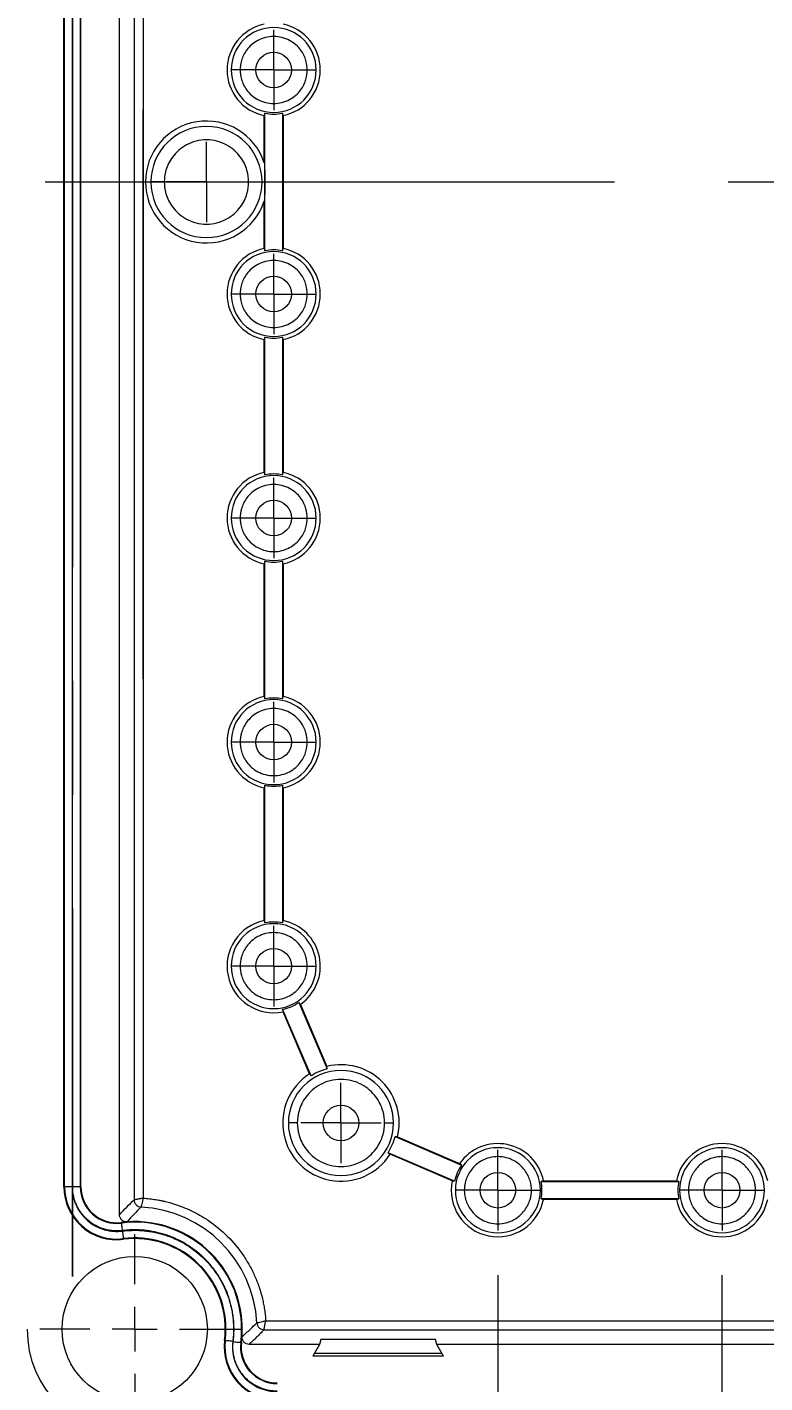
# Model space of a CAD drawing. Header units: millimetres. Extents: x 5 to 415, y 4 to 292.
# Drawn here: x 275.76 to 292.22, y 187.33 to 217.59 of the extents above; entities that cross this region are included whole.
import ezdxf

# ---------------------------------------------------------------- set-up
doc = ezdxf.new("R2010")
doc.units = ezdxf.units.MM
doc.linetypes.add('CENTERX2', pattern=[20.32, 12.7, -2.54, 2.54, -2.54])
doc.styles.add('SLDTEXTSTYLE0', font='TXT', dxfattribs={"width": 0.75})
doc.dimstyles.new('SLDDIMSTYLE0', dxfattribs={"dimtxt": 3.5, "dimasz": 6, "dimexe": 0, "dimexo": 0.0625, "dimgap": 0.875, "dimtad": 1, "dimlfac": 5, "dimrnd": 1e-09, "dimzin": 12, "dimdsep": 46, "dimtxsty": 'SLDTEXTSTYLE0', "dimblk1": 'CLOSED', "dimblk2": 'CLOSED', "dimsah": 1, "dimcen": 0.09, "dimadec": 0, "dimazin": 3, "dimtfac": 1, "dimtofl": 0, "dimtmove": 0, "dimatfit": 3, "dimldrblk": 'CLOSED', "dimfxl": 1, "dimfrac": 2, "dimtolj": 1, "dimtzin": 12, "dimarcsym": 0})
doc.dimstyles.new('SLDDIMSTYLE1', dxfattribs={"dimtxt": 3.5, "dimasz": 6, "dimexe": 0, "dimexo": 0.0625, "dimgap": 0.875, "dimtad": 1, "dimlfac": 5, "dimrnd": 1e-09, "dimzin": 12, "dimdsep": 46, "dimtxsty": 'SLDTEXTSTYLE0', "dimblk1": 'CLOSED', "dimblk2": 'CLOSED', "dimsah": 1, "dimcen": 0.09, "dimadec": 0, "dimazin": 3, "dimtfac": 1, "dimtmove": 0, "dimatfit": 0, "dimldrblk": 'CLOSED', "dimfxl": 1, "dimfrac": 2, "dimtolj": 1, "dimtzin": 12, "dimarcsym": 0})

# ---------------------------------------------------------------- blocks, each defined once
blk = doc.blocks.new('_CLOSED')
at = {"color": 0, "linetype": 'ByBlock', "lineweight": -2}
for p, q in [((-1, 0.166667), (0, 0)), ((-1, 0.166667), (-1, -0.166667)), ((0, 0), (-1, -0.166667)), ((0, 0), (-1, 0))]:
    blk.add_line(p, q, dxfattribs=at)
blk = doc.blocks.new('_D_8')
at = {"color": 7, "linetype": 'Continuous', "lineweight": 0}
for p, q in [((301.261, 189.734), (301.261, 177.369)), ((306.261, 189.734), (306.261, 177.369)), ((301.261, 178.369), (289.261, 178.369)), ((301.261, 178.369), (306.261, 178.369)), ((306.261, 178.369), (318.261, 178.369))]:
    blk.add_line(p, q, dxfattribs=at)
at = {"color": 7, "linetype": 'Continuous', "lineweight": 0, "xscale": 6, "yscale": 6}
blk.add_blockref('_CLOSED', (301.261, 178.369, 7.27), dxfattribs=at)
at = {"color": 7, "linetype": 'Continuous', "lineweight": 0, "xscale": 6, "yscale": 6, "rotation": 180.0000000000004}
blk.add_blockref('_CLOSED', (306.261, 178.369, 7.27), dxfattribs=at)
at = {"color": 7, "linetype": 'Continuous', "lineweight": 0, "insert": (301.082, 182.88), "char_height": 3.5, "attachment_point": 1, "style": 'SLDTEXTSTYLE0'}
blk.add_mtext('25', dxfattribs=at)
blk = doc.blocks.new('_D_9')
at = {"color": 7, "linetype": 'Continuous', "lineweight": 0}
for p, q in [((296.261, 189.734), (296.261, 172.001)), ((311.261, 189.734), (311.261, 172.001)), ((296.261, 173.001), (284.261, 173.001)), ((296.261, 173.001), (311.261, 173.001)), ((311.261, 173.001), (323.261, 173.001))]:
    blk.add_line(p, q, dxfattribs=at)
at = {"color": 7, "linetype": 'Continuous', "lineweight": 0, "xscale": 6, "yscale": 6}
blk.add_blockref('_CLOSED', (296.261, 173.001, 7.27), dxfattribs=at)
at = {"color": 7, "linetype": 'Continuous', "lineweight": 0, "xscale": 6, "yscale": 6, "rotation": 180.0000000000004}
blk.add_blockref('_CLOSED', (311.261, 173.001, 7.27), dxfattribs=at)
at = {"color": 7, "linetype": 'Continuous', "lineweight": 0, "insert": (300.269, 177.512), "char_height": 3.5, "attachment_point": 1, "style": 'SLDTEXTSTYLE0'}
blk.add_mtext('75', dxfattribs=at)
blk = doc.blocks.new('_D_10')
at = {"color": 7, "linetype": 'Continuous', "lineweight": 0}
for p, q in [((291.261, 189.734), (291.261, 165.987)), ((316.261, 189.734), (316.261, 165.987)), ((291.261, 166.987), (279.261, 166.987)), ((291.261, 166.987), (316.261, 166.987)), ((316.261, 166.987), (328.261, 166.987))]:
    blk.add_line(p, q, dxfattribs=at)
at = {"color": 7, "linetype": 'Continuous', "lineweight": 0, "xscale": 6, "yscale": 6}
blk.add_blockref('_CLOSED', (291.261, 166.987, 7.27), dxfattribs=at)
at = {"color": 7, "linetype": 'Continuous', "lineweight": 0, "xscale": 6, "yscale": 6, "rotation": 180.0000000000004}
blk.add_blockref('_CLOSED', (316.261, 166.987, 7.27), dxfattribs=at)
at = {"color": 7, "linetype": 'Continuous', "lineweight": 0, "insert": (298.974, 171.498), "char_height": 3.5, "attachment_point": 1, "style": 'SLDTEXTSTYLE0'}
blk.add_mtext('125', dxfattribs=at)
blk = doc.blocks.new('_D_11')
at = {"color": 7, "linetype": 'Continuous', "lineweight": 0}
for p, q in [((286.261, 189.734), (286.261, 159.846)), ((321.261, 189.734), (321.261, 159.846)), ((286.261, 160.846), (321.261, 160.846))]:
    blk.add_line(p, q, dxfattribs=at)
at = {"color": 7, "linetype": 'Continuous', "lineweight": 0, "xscale": 6, "yscale": 6, "rotation": 180.0000000000004}
blk.add_blockref('_CLOSED', (286.261, 160.846, 7.27), dxfattribs=at)
at = {"color": 7, "linetype": 'Continuous', "lineweight": 0, "xscale": 6, "yscale": 6}
blk.add_blockref('_CLOSED', (321.261, 160.846, 7.27), dxfattribs=at)
at = {"color": 7, "linetype": 'Continuous', "lineweight": 0, "insert": (299.787, 165.357), "char_height": 3.5, "attachment_point": 1, "style": 'SLDTEXTSTYLE0'}
blk.add_mtext('175', dxfattribs=at)
blk = doc.blocks.new('SW_CENTERMARKSYMBOL_3')
at = {"color": 0, "linetype": 'Continuous', "lineweight": 0}
for p, q in [((0, 1), (0, 2.12)), ((0, 0), (0, 0.5)), ((-1, 0), (-2.12, 0)), ((0, 0), (-0.5, 0)), ((0, 0), (0, -0.5)), ((0, 0), (0.5, 0)), ((1, 0), (2.12, 0)), ((0, -1), (0, -2.12))]:
    blk.add_line(p, q, dxfattribs=at)
blk = doc.blocks.new('SW_CENTERMARKSYMBOL_18')
at = {"color": 0, "linetype": 'Continuous', "lineweight": 0}
for p, q in [((0, 0.5), (0, 0.898)), ((0, 0), (0, 0.5)), ((-0.5, 0), (-0.898, 0)), ((0, 0), (-0.5, 0)), ((0, 0), (0, -0.5)), ((0, 0), (0.5, 0)), ((0.5, 0), (0.898, 0)), ((0, -0.5), (0, -0.898))]:
    blk.add_line(p, q, dxfattribs=at)
blk = doc.blocks.new('SW_CENTERMARKSYMBOL_19')
at = {"color": 0, "linetype": 'Continuous', "lineweight": 0}
for p, q in [((0, 0.5), (0, 0.898)), ((0, 0), (0, 0.5)), ((-0.5, 0), (-0.898, 0)), ((0, 0), (-0.5, 0)), ((0, 0), (0, -0.5)), ((0, 0), (0.5, 0)), ((0.5, 0), (0.898, 0)), ((0, -0.5), (0, -0.898))]:
    blk.add_line(p, q, dxfattribs=at)
blk = doc.blocks.new('SW_CENTERMARKSYMBOL_20')
at = {"color": 0, "linetype": 'Continuous', "lineweight": 0}
for p, q in [((0, 0.5), (0, 0.898)), ((0, 0), (0, 0.5)), ((-0.5, 0), (-0.898, 0)), ((0, 0), (-0.5, 0)), ((0, 0), (0, -0.5)), ((0, 0), (0.5, 0)), ((0.5, 0), (0.898, 0)), ((0, -0.5), (0, -0.898))]:
    blk.add_line(p, q, dxfattribs=at)
blk = doc.blocks.new('SW_CENTERMARKSYMBOL_21')
at = {"color": 0, "linetype": 'Continuous', "lineweight": 0}
for p, q in [((0, 0.5), (0, 0.898)), ((0, 0), (0, 0.5)), ((-0.5, 0), (-0.898, 0)), ((0, 0), (-0.5, 0)), ((0, 0), (0, -0.5)), ((0, 0), (0.5, 0)), ((0.5, 0), (0.898, 0)), ((0, -0.5), (0, -0.898))]:
    blk.add_line(p, q, dxfattribs=at)
blk = doc.blocks.new('SW_CENTERMARKSYMBOL_22')
at = {"color": 0, "linetype": 'Continuous', "lineweight": 0}
for p, q in [((0, 0.5), (0, 0.898)), ((0, 0), (0, 0.5)), ((-0.5, 0), (-0.898, 0)), ((0, 0), (-0.5, 0)), ((0, 0), (0, -0.5)), ((0, 0), (0.5, 0)), ((0.5, 0), (0.898, 0)), ((0, -0.5), (0, -0.898))]:
    blk.add_line(p, q, dxfattribs=at)
blk = doc.blocks.new('SW_CENTERMARKSYMBOL_23')
at = {"color": 0, "linetype": 'Continuous', "lineweight": 0}
for p, q in [((0, 0.5), (0, 0.898)), ((0, 0), (0, 0.5)), ((-0.5, 0), (-0.898, 0)), ((0, 0), (-0.5, 0)), ((0, 0), (0, -0.5)), ((0, 0), (0.5, 0)), ((0.5, 0), (0.898, 0)), ((0, -0.5), (0, -0.898))]:
    blk.add_line(p, q, dxfattribs=at)
blk = doc.blocks.new('SW_CENTERMARKSYMBOL_24')
at = {"color": 0, "linetype": 'Continuous', "lineweight": 0}
for p, q in [((0, 0.5), (0, 0.898)), ((0, 0), (0, 0.5)), ((-0.5, 0), (-0.898, 0)), ((0, 0), (-0.5, 0)), ((0, 0), (0, -0.5)), ((0, 0), (0.5, 0)), ((0.5, 0), (0.898, 0)), ((0, -0.5), (0, -0.898))]:
    blk.add_line(p, q, dxfattribs=at)
blk = doc.blocks.new('SW_CENTERMARKSYMBOL_25')
at = {"color": 0, "linetype": 'Continuous', "lineweight": 0}
for p, q in [((0, 0.5), (0, 0.898)), ((0, 0), (0, 0.5)), ((-0.5, 0), (-0.898, 0)), ((0, 0), (-0.5, 0)), ((0, 0), (0, -0.5)), ((0, 0), (0.5, 0)), ((0.5, 0), (0.898, 0)), ((0, -0.5), (0, -0.898))]:
    blk.add_line(p, q, dxfattribs=at)
blk = doc.blocks.new('SW_CENTERMARKSYMBOL_45')
at = {"color": 0, "linetype": 'Continuous', "lineweight": 0}
for p, q in [((0, 0.5), (0, 0.898)), ((0, 0), (0, 0.5)), ((-0.5, 0), (-0.898, 0)), ((0, 0), (-0.5, 0)), ((0, 0), (0, -0.5)), ((0, 0), (0.5, 0)), ((0.5, 0), (0.898, 0)), ((0, -0.5), (0, -0.898))]:
    blk.add_line(p, q, dxfattribs=at)

msp = doc.modelspace()

# ---------------------------------------------------------------- linework, layer by layer
at = {"color": 7, "linetype": 'CENTERX2', "lineweight": 0}
for p, q in [((276.7665, 238.5562), (276.7665, 189.706)), ((276.7763, 238.5562), (276.7763, 189.706)), ((278.3489, 203.0443), (278.3489, 234.3048)), ((276.1614, 214.1311), (331.3614, 214.1311))]:
    msp.add_line(p, q, dxfattribs=at)
at = {"color": 7, "linetype": 'Continuous', "lineweight": 15}
for p, q in [((277.8214, 191.0848), (277.8214, 237.1775)), ((278.1489, 236.8474), (278.1489, 191.4149)), ((278.3489, 236.8097), (278.3489, 191.4526)), ((276.5814, 191.706), (276.5814, 236.5562)), ((276.5966, 191.706), (276.5966, 236.5562)), ((276.7665, 236.5562), (276.7665, 191.706)), ((276.7763, 191.706), (276.7763, 236.5562)), ((276.9462, 236.5562), (276.9462, 191.706)), ((276.9614, 191.706), (276.9614, 236.5562)), ((281.0653, 215.6668), (281.0514, 215.6126)), ((281.0514, 214.5618), (281.0514, 215.6126)), ((281.0653, 214.1468), (281.0653, 215.6668)), ((281.4714, 215.6126), (281.4574, 215.6668)), ((281.4574, 215.6668), (281.4574, 212.5955)), ((281.4714, 215.6126), (281.4714, 212.6497)), ((281.0653, 212.5955), (281.0653, 214.1154)), ((281.0514, 212.6497), (281.0514, 213.7004)), ((281.0514, 212.6497), (281.0653, 212.5955)), ((281.4574, 212.5955), (281.4714, 212.6497)), ((281.0653, 210.6668), (281.0514, 210.6126)), ((281.0514, 207.6497), (281.0514, 210.6126)), ((281.0653, 207.5955), (281.0653, 210.6668)), ((281.4714, 210.6126), (281.4574, 210.6668)), ((281.4574, 210.6668), (281.4574, 207.5955)), ((281.4714, 210.6126), (281.4714, 207.6497)), ((281.0514, 207.6497), (281.0653, 207.5955)), ((281.4574, 207.5955), (281.4714, 207.6497)), ((281.0653, 205.6668), (281.0514, 205.6126)), ((281.0514, 202.6497), (281.0514, 205.6126)), ((281.0653, 202.5955), (281.0653, 205.6668)), ((281.4714, 205.6126), (281.4574, 205.6668)), ((281.4574, 205.6668), (281.4574, 202.5955)), ((281.4714, 205.6126), (281.4714, 202.6497)), ((281.0514, 202.6497), (281.0653, 202.5955)), ((281.4574, 202.5955), (281.4714, 202.6497)), ((281.0653, 200.6668), (281.0514, 200.6126)), ((281.0514, 197.6497), (281.0514, 200.6126)), ((281.0653, 197.5955), (281.0653, 200.6668)), ((281.4714, 200.6126), (281.4574, 200.6668)), ((281.4574, 200.6668), (281.4574, 197.5955)), ((281.4714, 200.6126), (281.4714, 197.6497)), ((281.0514, 197.6497), (281.0653, 197.5955)), ((281.4574, 197.5955), (281.4714, 197.6497)), ((281.8556, 195.7776), (281.8214, 195.822)), ((281.8214, 195.822), (282.4576, 194.3376)), ((281.8556, 195.7776), (282.449, 194.3931)), ((281.4611, 195.6676), (281.4696, 195.6122)), ((282.0973, 194.1831), (281.4611, 195.6676)), ((282.063, 194.2276), (281.4696, 195.6122)), ((282.4576, 194.3376), (282.449, 194.3931)), ((282.063, 194.2276), (282.0973, 194.1831)), ((284.0233, 192.8188), (283.9678, 192.8274)), ((283.9678, 192.8274), (285.4522, 192.1912)), ((284.0233, 192.8188), (285.4079, 192.2254)), ((283.8133, 192.467), (283.8579, 192.4328)), ((285.2978, 191.8308), (283.8133, 192.467)), ((285.2424, 191.8394), (283.8579, 192.4328)), ((285.4522, 192.1912), (285.4079, 192.2254)), ((285.2424, 191.8394), (285.2978, 191.8308)), ((287.28, 191.8411), (287.2257, 191.8272)), ((287.2257, 191.8272), (290.297, 191.8272)), ((287.28, 191.8411), (290.2428, 191.8411)), ((290.297, 191.8272), (290.2428, 191.8411)), ((276.5814, 191.706), (276.5966, 191.706)), ((276.7665, 191.706), (276.5966, 191.706)), ((276.9462, 191.706), (276.7763, 191.706)), ((276.9462, 191.706), (276.9614, 191.706)), ((287.2257, 191.4351), (287.28, 191.4211)), ((290.297, 191.4351), (287.2257, 191.4351)), ((290.2428, 191.4211), (287.28, 191.4211)), ((290.2428, 191.4211), (290.297, 191.4351)), ((277.8633, 190.8972), (277.8614, 190.9123)), ((277.907, 190.5504), (277.9089, 190.5353)), ((281.0451, 188.5187), (326.4777, 188.5187)), ((281.0829, 188.7186), (326.4399, 188.7186)), ((280.1655, 188.2786), (280.1806, 188.2767)), ((280.5426, 188.2311), (280.5275, 188.2331)), ((282.3136, 188.2959), (282.2834, 188.1911)), ((284.8718, 188.2959), (282.3136, 188.2959)), ((284.902, 188.1911), (284.8718, 188.2959)), ((282.2834, 188.1911), (280.715, 188.1911)), ((282.2834, 188.1911), (282.1333, 187.9311)), ((285.0521, 187.9311), (282.1333, 187.9311)), ((285.0219, 187.9835), (282.1635, 187.9835)), ((285.0521, 187.9311), (284.902, 188.1911)), ((322.6207, 188.1911), (284.902, 188.1911))]:
    msp.add_line(p, q, dxfattribs=at)
for centre, radius in [((281.2614, 216.6311), 0.3976), ((281.2614, 211.6311), 0.3976), ((281.2614, 206.6311), 0.3976), ((281.2614, 201.6311), 0.3976), ((281.2614, 196.6311), 0.3976), ((282.7614, 193.1311), 0.3976), ((286.2614, 191.6311), 0.3976), ((291.2614, 191.6311), 0.3976), ((278.1614, 188.5311), 1.62)]:
    msp.add_circle(centre, radius, dxfattribs=at)
for centre, radius, start, end in [((281.2614, 216.6311), 1.04, 101.64944, 258.35056), ((281.2614, 216.6311), 0.9481, 0, 180), ((281.2614, 216.6311), 1.04, 281.64944, 78.35056), ((281.2614, 216.6311), 0.9481, 180, 0), ((279.7614, 214.1311), 1.36, 18.46281, 341.53719), ((281.2614, 216.6311), 0.9841, 258.50914, 281.49086), ((279.7614, 214.1311), 1.2397, 0, 180), ((279.7614, 214.1311), 1.2397, 180, 0), ((279.7614, 214.1311), 1.3041, 359.31023, 0.68977), ((281.2614, 211.6311), 1.04, 101.64944, 258.35056), ((281.2614, 211.6311), 0.9481, 0, 180), ((281.2614, 211.6311), 0.9841, 78.50914, 101.49086), ((281.2614, 211.6311), 1.04, 281.64944, 78.35056), ((281.2614, 211.6311), 0.9481, 180, 0), ((281.2614, 211.6311), 0.9841, 258.50914, 281.49086), ((281.2614, 206.6311), 1.04, 101.64944, 258.35056), ((281.2614, 206.6311), 0.9481, 0, 180), ((281.2614, 206.6311), 0.9841, 78.50914, 101.49086), ((281.2614, 206.6311), 1.04, 281.64944, 78.35056), ((281.2614, 206.6311), 0.9481, 180, 0), ((281.2614, 206.6311), 0.9841, 258.50914, 281.49086), ((281.2614, 201.6311), 1.04, 101.64944, 258.35056), ((281.2614, 201.6311), 0.9481, 0, 180), ((281.2614, 201.6311), 0.9841, 78.50914, 101.49086), ((281.2614, 201.6311), 1.04, 281.64944, 78.35056), ((281.2614, 201.6311), 0.9481, 180, 0), ((281.2614, 201.6311), 0.9841, 258.50914, 281.49086), ((281.2614, 196.6311), 1.04, 101.64944, 281.54915), ((281.2614, 196.6311), 0.9481, 0, 180), ((281.2614, 196.6311), 0.9841, 78.50914, 101.49086), ((281.2614, 196.6311), 1.04, 304.84803, 78.35056), ((281.2614, 196.6311), 0.9481, 180, 0), ((281.2614, 196.6311), 0.9841, 281.70773, 304.68945), ((282.7614, 193.1311), 1.1732, 0, 180), ((282.7614, 193.1311), 1.2441, 104.13226, 122.26492), ((282.7614, 193.1311), 1.3, 346.09761, 103.90239), ((282.7614, 193.1311), 1.3, 122.4948, 327.5052), ((282.7614, 193.1311), 1.1732, 180, 0), ((282.7614, 193.1311), 1.2441, 327.73508, 345.86774), ((286.2614, 191.6311), 0.9481, 0, 180), ((286.2614, 191.6311), 1.04, 11.64944, 145.15197), ((291.2614, 191.6311), 1.04, 11.64944, 168.35056), ((291.2614, 191.6311), 0.9481, 0, 180), ((286.2614, 191.6311), 0.9841, 145.31055, 168.29227), ((286.2614, 191.6311), 1.04, 168.45085, 348.35056), ((286.2614, 191.6311), 0.9841, 348.50914, 11.49086), ((291.2614, 191.6311), 0.9841, 168.50914, 191.49086), ((277.7614, 191.706), 1.18, 180, 277.18076), ((277.7614, 191.706), 1.1648, 180, 277.18076), ((277.7614, 191.706), 0.8152, 180, 277.18076), ((277.7614, 191.706), 0.8, 180, 277.18076), ((286.2614, 191.6311), 0.9481, 180, 0), ((291.2614, 191.6311), 0.9481, 180, 0), ((278.1614, 188.5311), 2.7275, 2.92795, 87.07205), ((291.2614, 191.6311), 1.04, 191.64944, 348.35056), ((278.1614, 188.5311), 2.4, 94.03252, 97.18076), ((278.1614, 188.5311), 2.4, 355.96748, 94.03252), ((278.1614, 188.5311), 2.3848, 0, 97.18076), ((278.1614, 188.5311), 2.0352, 360, 97.18076), ((278.1614, 188.5311), 2.02, 352.81924, 97.18076), ((278.1614, 188.5311), 2.4, 180, 270), ((278.1614, 188.5311), 2.0352, 352.81924, 360), ((278.1614, 188.5311), 2.3848, 352.81924, 0), ((281.3363, 188.1311), 1.18, 172.81924, 270), ((281.3363, 188.1311), 1.1648, 172.81924, 270), ((281.3363, 188.1311), 0.8152, 172.81924, 270), ((281.3363, 188.1311), 0.8, 172.81924, 270), ((278.1614, 188.5311), 2.4, 352.81924, 355.96746)]:
    msp.add_arc(centre, radius, start, end, dxfattribs=at)
for points, knots in [([(282.01, 216.6311), (282.01, 216.6935), (282.0024, 216.7641), (281.9577, 216.9174), (281.9202, 217.0005), (281.8303, 217.1202), (281.7948, 217.1592), (281.7124, 217.2311), (281.6655, 217.2641), (281.5619, 217.3193), (281.5052, 217.3416), (281.3861, 217.3718), (281.3238, 217.3798), (281.199, 217.3798), (281.1366, 217.3718), (281.0176, 217.3416), (280.9609, 217.3193), (280.8573, 217.2641), (280.8104, 217.2311), (280.7279, 217.1592), (280.6924, 217.1202), (280.6026, 217.0005), (280.5651, 216.9174), (280.5204, 216.7641), (280.5128, 216.6935), (280.5128, 216.6311)], [0, 0, 0, 0, 0.125, 0.125, 0.25, 0.25, 0.3125, 0.3125, 0.375, 0.375, 0.4375, 0.4375, 0.5, 0.5, 0.5625, 0.5625, 0.625, 0.625, 0.6875, 0.6875, 0.75, 0.75, 0.875, 0.875, 1, 1, 1, 1]), ([(280.5128, 216.6311), (280.49, 216.6311), (280.4657, 216.6311), (280.4184, 216.6311), (280.3956, 216.6311), (280.3572, 216.6311), (280.3417, 216.6311), (280.3205, 216.6311), (280.3148, 216.6311), (280.3133, 216.6311)], [0, 0, 0, 0, 0.25, 0.25, 0.5, 0.5, 0.75, 0.75, 1, 1, 1, 1]), ([(280.5128, 216.6311), (280.5128, 216.5688), (280.5204, 216.4982), (280.5651, 216.3449), (280.6026, 216.2618), (280.6924, 216.1421), (280.7279, 216.1031), (280.8104, 216.0312), (280.8573, 215.9982), (280.9609, 215.943), (281.0176, 215.9207), (281.1366, 215.8905), (281.199, 215.8825), (281.3238, 215.8825), (281.3861, 215.8905), (281.5052, 215.9207), (281.5619, 215.943), (281.6655, 215.9982), (281.7124, 216.0312), (281.7948, 216.1031), (281.8303, 216.1421), (281.9202, 216.2618), (281.9577, 216.3449), (282.0024, 216.4982), (282.01, 216.5688), (282.01, 216.6311)], [0, 0, 0, 0, 0.125, 0.125, 0.25, 0.25, 0.3125, 0.3125, 0.375, 0.375, 0.4375, 0.4375, 0.5, 0.5, 0.5625, 0.5625, 0.625, 0.625, 0.6875, 0.6875, 0.75, 0.75, 0.875, 0.875, 1, 1, 1, 1]), ([(282.01, 216.6311), (282.0327, 216.6311), (282.0571, 216.6311), (282.1044, 216.6311), (282.1272, 216.6311), (282.1656, 216.6311), (282.1811, 216.6311), (282.2022, 216.6311), (282.2079, 216.6311), (282.2095, 216.6311)], [0, 0, 0, 0, 0.25, 0.25, 0.5, 0.5, 0.75, 0.75, 1, 1, 1, 1]), ([(280.7018, 214.1311), (280.7018, 214.2095), (280.6922, 214.2982), (280.6361, 214.4908), (280.5889, 214.5951), (280.4761, 214.7455), (280.4315, 214.7945), (280.328, 214.8848), (280.269, 214.9262), (280.1388, 214.9956), (280.0676, 215.0236), (279.9181, 215.0616), (279.8397, 215.0715), (279.683, 215.0715), (279.6047, 215.0616), (279.4551, 215.0236), (279.3839, 214.9956), (279.2538, 214.9262), (279.1948, 214.8848), (279.0913, 214.7945), (279.0467, 214.7455), (278.9338, 214.5951), (278.8867, 214.4908), (278.8305, 214.2982), (278.821, 214.2095), (278.821, 214.1311)], [0, 0, 0, 0, 0.125, 0.125, 0.25, 0.25, 0.3125, 0.3125, 0.375, 0.375, 0.4375, 0.4375, 0.5, 0.5, 0.5625, 0.5625, 0.625, 0.625, 0.6875, 0.6875, 0.75, 0.75, 0.875, 0.875, 1, 1, 1, 1]), ([(281.0514, 214.5618), (281.0527, 214.5414), (281.054, 214.5198), (281.0566, 214.4726), (281.0578, 214.4472), (281.0604, 214.3893), (281.0616, 214.3572), (281.0633, 214.2961), (281.0639, 214.2737), (281.0646, 214.2326), (281.0648, 214.2177), (281.0652, 214.1844), (281.0653, 214.1664), (281.0653, 214.1468)], [0, 0, 0, 0, 0.25, 0.25, 0.5, 0.5, 0.75, 0.75, 0.875, 0.875, 0.9375, 0.9375, 1, 1, 1, 1]), ([(278.821, 214.1311), (278.7869, 214.1311), (278.7503, 214.1311), (278.6794, 214.1311), (278.6452, 214.1311), (278.5876, 214.1311), (278.5643, 214.1311), (278.5326, 214.1311), (278.5241, 214.1311), (278.5217, 214.1311)], [0, 0, 0, 0, 0.25, 0.25, 0.5, 0.5, 0.75, 0.75, 1, 1, 1, 1]), ([(278.821, 214.1311), (278.821, 214.0528), (278.8305, 213.9641), (278.8867, 213.7715), (278.9338, 213.6672), (279.0467, 213.5168), (279.0913, 213.4678), (279.1948, 213.3775), (279.2538, 213.3361), (279.3839, 213.2667), (279.4551, 213.2387), (279.6047, 213.2007), (279.683, 213.1908), (279.8397, 213.1908), (279.9181, 213.2007), (280.0676, 213.2387), (280.1388, 213.2667), (280.269, 213.3361), (280.328, 213.3775), (280.4315, 213.4678), (280.4761, 213.5168), (280.5889, 213.6672), (280.6361, 213.7715), (280.6922, 213.9641), (280.7018, 214.0528), (280.7018, 214.1311)], [0, 0, 0, 0, 0.125, 0.125, 0.25, 0.25, 0.3125, 0.3125, 0.375, 0.375, 0.4375, 0.4375, 0.5, 0.5, 0.5625, 0.5625, 0.625, 0.625, 0.6875, 0.6875, 0.75, 0.75, 0.875, 0.875, 1, 1, 1, 1]), ([(280.7018, 214.1311), (280.7359, 214.1311), (280.7724, 214.1311), (280.8434, 214.1311), (280.8776, 214.1311), (280.9352, 214.1311), (280.9584, 214.1311), (280.9901, 214.1311), (280.9987, 214.1311), (281.001, 214.1311)], [0, 0, 0, 0, 0.25, 0.25, 0.5, 0.5, 0.75, 0.75, 1, 1, 1, 1]), ([(281.0653, 214.1154), (281.0653, 214.0958), (281.0652, 214.0777), (281.0648, 214.0442), (281.0646, 214.0294), (281.0639, 213.9882), (281.0633, 213.9656), (281.0616, 213.9047), (281.0603, 213.8726), (281.0578, 213.8148), (281.0566, 213.7895), (281.054, 213.7425), (281.0527, 213.7209), (281.0514, 213.7004)], [0, 0, 0, 0, 0.0625, 0.0625, 0.125, 0.125, 0.25, 0.25, 0.5, 0.5, 0.75, 0.75, 1, 1, 1, 1]), ([(282.01, 211.6311), (282.01, 211.6935), (282.0024, 211.7641), (281.9577, 211.9174), (281.9202, 212.0005), (281.8303, 212.1202), (281.7948, 212.1592), (281.7124, 212.2311), (281.6655, 212.2641), (281.5619, 212.3193), (281.5052, 212.3416), (281.3861, 212.3718), (281.3238, 212.3798), (281.199, 212.3798), (281.1366, 212.3718), (281.0176, 212.3416), (280.9609, 212.3193), (280.8573, 212.2641), (280.8104, 212.2311), (280.7279, 212.1592), (280.6924, 212.1202), (280.6026, 212.0005), (280.5651, 211.9174), (280.5204, 211.7641), (280.5128, 211.6935), (280.5128, 211.6311)], [0, 0, 0, 0, 0.125, 0.125, 0.25, 0.25, 0.3125, 0.3125, 0.375, 0.375, 0.4375, 0.4375, 0.5, 0.5, 0.5625, 0.5625, 0.625, 0.625, 0.6875, 0.6875, 0.75, 0.75, 0.875, 0.875, 1, 1, 1, 1]), ([(280.5128, 211.6311), (280.49, 211.6311), (280.4657, 211.6311), (280.4184, 211.6311), (280.3956, 211.6311), (280.3572, 211.6311), (280.3417, 211.6311), (280.3205, 211.6311), (280.3148, 211.6311), (280.3133, 211.6311)], [0, 0, 0, 0, 0.25, 0.25, 0.5, 0.5, 0.75, 0.75, 1, 1, 1, 1]), ([(280.5128, 211.6311), (280.5128, 211.5688), (280.5204, 211.4982), (280.5651, 211.3449), (280.6026, 211.2618), (280.6924, 211.1421), (280.7279, 211.1031), (280.8104, 211.0312), (280.8573, 210.9982), (280.9609, 210.943), (281.0176, 210.9207), (281.1366, 210.8905), (281.199, 210.8825), (281.3238, 210.8825), (281.3861, 210.8905), (281.5052, 210.9207), (281.5619, 210.943), (281.6655, 210.9982), (281.7124, 211.0312), (281.7948, 211.1031), (281.8303, 211.1421), (281.9202, 211.2618), (281.9577, 211.3449), (282.0024, 211.4982), (282.01, 211.5688), (282.01, 211.6311)], [0, 0, 0, 0, 0.125, 0.125, 0.25, 0.25, 0.3125, 0.3125, 0.375, 0.375, 0.4375, 0.4375, 0.5, 0.5, 0.5625, 0.5625, 0.625, 0.625, 0.6875, 0.6875, 0.75, 0.75, 0.875, 0.875, 1, 1, 1, 1]), ([(282.01, 211.6311), (282.0327, 211.6311), (282.0571, 211.6311), (282.1044, 211.6311), (282.1272, 211.6311), (282.1656, 211.6311), (282.1811, 211.6311), (282.2022, 211.6311), (282.2079, 211.6311), (282.2095, 211.6311)], [0, 0, 0, 0, 0.25, 0.25, 0.5, 0.5, 0.75, 0.75, 1, 1, 1, 1]), ([(282.01, 206.6311), (282.01, 206.6935), (282.0024, 206.7641), (281.9577, 206.9174), (281.9202, 207.0005), (281.8303, 207.1202), (281.7948, 207.1592), (281.7124, 207.2311), (281.6655, 207.2641), (281.5619, 207.3193), (281.5052, 207.3416), (281.3861, 207.3718), (281.3238, 207.3798), (281.199, 207.3798), (281.1366, 207.3718), (281.0176, 207.3416), (280.9609, 207.3193), (280.8573, 207.2641), (280.8104, 207.2311), (280.7279, 207.1592), (280.6924, 207.1202), (280.6026, 207.0005), (280.5651, 206.9174), (280.5204, 206.7641), (280.5128, 206.6935), (280.5128, 206.6311)], [0, 0, 0, 0, 0.125, 0.125, 0.25, 0.25, 0.3125, 0.3125, 0.375, 0.375, 0.4375, 0.4375, 0.5, 0.5, 0.5625, 0.5625, 0.625, 0.625, 0.6875, 0.6875, 0.75, 0.75, 0.875, 0.875, 1, 1, 1, 1]), ([(280.5128, 206.6311), (280.49, 206.6311), (280.4657, 206.6311), (280.4184, 206.6311), (280.3956, 206.6311), (280.3572, 206.6311), (280.3417, 206.6311), (280.3205, 206.6311), (280.3148, 206.6311), (280.3133, 206.6311)], [0, 0, 0, 0, 0.25, 0.25, 0.5, 0.5, 0.75, 0.75, 1, 1, 1, 1]), ([(280.5128, 206.6311), (280.5128, 206.5688), (280.5204, 206.4982), (280.5651, 206.3449), (280.6026, 206.2618), (280.6924, 206.1421), (280.7279, 206.1031), (280.8104, 206.0312), (280.8573, 205.9982), (280.9609, 205.943), (281.0176, 205.9207), (281.1366, 205.8905), (281.199, 205.8825), (281.3238, 205.8825), (281.3861, 205.8905), (281.5052, 205.9207), (281.5619, 205.943), (281.6655, 205.9982), (281.7124, 206.0312), (281.7948, 206.1031), (281.8303, 206.1421), (281.9202, 206.2618), (281.9577, 206.3449), (282.0024, 206.4982), (282.01, 206.5688), (282.01, 206.6311)], [0, 0, 0, 0, 0.125, 0.125, 0.25, 0.25, 0.3125, 0.3125, 0.375, 0.375, 0.4375, 0.4375, 0.5, 0.5, 0.5625, 0.5625, 0.625, 0.625, 0.6875, 0.6875, 0.75, 0.75, 0.875, 0.875, 1, 1, 1, 1]), ([(282.01, 206.6311), (282.0327, 206.6311), (282.0571, 206.6311), (282.1044, 206.6311), (282.1272, 206.6311), (282.1656, 206.6311), (282.1811, 206.6311), (282.2022, 206.6311), (282.2079, 206.6311), (282.2095, 206.6311)], [0, 0, 0, 0, 0.25, 0.25, 0.5, 0.5, 0.75, 0.75, 1, 1, 1, 1]), ([(282.01, 201.6311), (282.01, 201.6935), (282.0024, 201.7641), (281.9577, 201.9174), (281.9202, 202.0005), (281.8303, 202.1202), (281.7948, 202.1592), (281.7124, 202.2311), (281.6655, 202.2641), (281.5619, 202.3193), (281.5052, 202.3416), (281.3861, 202.3718), (281.3238, 202.3798), (281.199, 202.3798), (281.1366, 202.3718), (281.0176, 202.3416), (280.9609, 202.3193), (280.8573, 202.2641), (280.8104, 202.2311), (280.7279, 202.1592), (280.6924, 202.1202), (280.6026, 202.0005), (280.5651, 201.9174), (280.5204, 201.7641), (280.5128, 201.6935), (280.5128, 201.6311)], [0, 0, 0, 0, 0.125, 0.125, 0.25, 0.25, 0.3125, 0.3125, 0.375, 0.375, 0.4375, 0.4375, 0.5, 0.5, 0.5625, 0.5625, 0.625, 0.625, 0.6875, 0.6875, 0.75, 0.75, 0.875, 0.875, 1, 1, 1, 1]), ([(280.5128, 201.6311), (280.49, 201.6311), (280.4657, 201.6311), (280.4184, 201.6311), (280.3956, 201.6311), (280.3572, 201.6311), (280.3417, 201.6311), (280.3205, 201.6311), (280.3148, 201.6311), (280.3133, 201.6311)], [0, 0, 0, 0, 0.25, 0.25, 0.5, 0.5, 0.75, 0.75, 1, 1, 1, 1]), ([(280.5128, 201.6311), (280.5128, 201.5688), (280.5204, 201.4982), (280.5651, 201.3449), (280.6026, 201.2618), (280.6924, 201.1421), (280.7279, 201.1031), (280.8104, 201.0312), (280.8573, 200.9982), (280.9609, 200.943), (281.0176, 200.9207), (281.1366, 200.8905), (281.199, 200.8825), (281.3238, 200.8825), (281.3861, 200.8905), (281.5052, 200.9207), (281.5619, 200.943), (281.6655, 200.9982), (281.7124, 201.0312), (281.7948, 201.1031), (281.8303, 201.1421), (281.9202, 201.2618), (281.9577, 201.3449), (282.0024, 201.4982), (282.01, 201.5688), (282.01, 201.6311)], [0, 0, 0, 0, 0.125, 0.125, 0.25, 0.25, 0.3125, 0.3125, 0.375, 0.375, 0.4375, 0.4375, 0.5, 0.5, 0.5625, 0.5625, 0.625, 0.625, 0.6875, 0.6875, 0.75, 0.75, 0.875, 0.875, 1, 1, 1, 1]), ([(282.01, 201.6311), (282.0327, 201.6311), (282.0571, 201.6311), (282.1044, 201.6311), (282.1272, 201.6311), (282.1656, 201.6311), (282.1811, 201.6311), (282.2022, 201.6311), (282.2079, 201.6311), (282.2095, 201.6311)], [0, 0, 0, 0, 0.25, 0.25, 0.5, 0.5, 0.75, 0.75, 1, 1, 1, 1]), ([(282.01, 196.6311), (282.01, 196.6935), (282.0024, 196.7641), (281.9577, 196.9174), (281.9202, 197.0005), (281.8303, 197.1202), (281.7948, 197.1592), (281.7124, 197.2311), (281.6655, 197.2641), (281.5619, 197.3193), (281.5052, 197.3416), (281.3861, 197.3718), (281.3238, 197.3798), (281.199, 197.3798), (281.1366, 197.3718), (281.0176, 197.3416), (280.9609, 197.3193), (280.8573, 197.2641), (280.8104, 197.2311), (280.7279, 197.1592), (280.6924, 197.1202), (280.6026, 197.0005), (280.5651, 196.9174), (280.5204, 196.7641), (280.5128, 196.6935), (280.5128, 196.6311)], [0, 0, 0, 0, 0.125, 0.125, 0.25, 0.25, 0.3125, 0.3125, 0.375, 0.375, 0.4375, 0.4375, 0.5, 0.5, 0.5625, 0.5625, 0.625, 0.625, 0.6875, 0.6875, 0.75, 0.75, 0.875, 0.875, 1, 1, 1, 1]), ([(280.5128, 196.6311), (280.49, 196.6311), (280.4657, 196.6311), (280.4184, 196.6311), (280.3956, 196.6311), (280.3572, 196.6311), (280.3417, 196.6311), (280.3205, 196.6311), (280.3148, 196.6311), (280.3133, 196.6311)], [0, 0, 0, 0, 0.25, 0.25, 0.5, 0.5, 0.75, 0.75, 1, 1, 1, 1]), ([(280.5128, 196.6311), (280.5128, 196.5688), (280.5204, 196.4982), (280.5651, 196.3449), (280.6026, 196.2618), (280.6924, 196.1421), (280.7279, 196.1031), (280.8104, 196.0312), (280.8573, 195.9982), (280.9609, 195.943), (281.0176, 195.9207), (281.1366, 195.8905), (281.199, 195.8825), (281.3238, 195.8825), (281.3861, 195.8905), (281.5052, 195.9207), (281.5619, 195.943), (281.6655, 195.9982), (281.7124, 196.0312), (281.7948, 196.1031), (281.8303, 196.1421), (281.9202, 196.2618), (281.9577, 196.3449), (282.0024, 196.4982), (282.01, 196.5688), (282.01, 196.6311)], [0, 0, 0, 0, 0.125, 0.125, 0.25, 0.25, 0.3125, 0.3125, 0.375, 0.375, 0.4375, 0.4375, 0.5, 0.5, 0.5625, 0.5625, 0.625, 0.625, 0.6875, 0.6875, 0.75, 0.75, 0.875, 0.875, 1, 1, 1, 1]), ([(282.01, 196.6311), (282.0327, 196.6311), (282.0571, 196.6311), (282.1044, 196.6311), (282.1272, 196.6311), (282.1656, 196.6311), (282.1811, 196.6311), (282.2022, 196.6311), (282.2079, 196.6311), (282.2095, 196.6311)], [0, 0, 0, 0, 0.25, 0.25, 0.5, 0.5, 0.75, 0.75, 1, 1, 1, 1]), ([(283.735, 193.1311), (283.735, 193.2123), (283.7252, 193.3041), (283.6815, 193.4536), (283.6621, 193.5054), (283.611, 193.6102), (283.5792, 193.6634), (283.5013, 193.7673), (283.4552, 193.8179), (283.348, 193.9115), (283.2869, 193.9543), (283.1522, 194.0262), (283.0785, 194.0552), (282.9236, 194.0945), (282.8425, 194.1048), (282.6802, 194.1048), (282.5991, 194.0945), (282.4443, 194.0552), (282.3706, 194.0262), (282.2358, 193.9543), (282.1748, 193.9115), (282.0676, 193.8179), (282.0214, 193.7673), (281.9435, 193.6634), (281.9118, 193.6102), (281.8606, 193.5054), (281.8412, 193.4536), (281.7976, 193.3041), (281.7877, 193.2123), (281.7877, 193.1311)], [0, 0, 0, 0, 0.125, 0.125, 0.1875, 0.1875, 0.25, 0.25, 0.3125, 0.3125, 0.375, 0.375, 0.4375, 0.4375, 0.5, 0.5, 0.5625, 0.5625, 0.625, 0.625, 0.6875, 0.6875, 0.75, 0.75, 0.8125, 0.8125, 0.875, 0.875, 1, 1, 1, 1]), ([(281.7877, 193.1311), (281.765, 193.1311), (281.7406, 193.1311), (281.6933, 193.1311), (281.6705, 193.1311), (281.6321, 193.1311), (281.6166, 193.1311), (281.5955, 193.1311), (281.5898, 193.1311), (281.5882, 193.1311)], [0, 0, 0, 0, 0.25, 0.25, 0.5, 0.5, 0.75, 0.75, 1, 1, 1, 1]), ([(281.7877, 193.1311), (281.7877, 193.05), (281.7976, 192.9582), (281.8412, 192.8087), (281.8606, 192.7569), (281.9118, 192.652), (281.9435, 192.5989), (282.0214, 192.495), (282.0676, 192.4444), (282.1748, 192.3508), (282.2358, 192.308), (282.3706, 192.2361), (282.4443, 192.2071), (282.5991, 192.1678), (282.6802, 192.1575), (282.8425, 192.1575), (282.9236, 192.1678), (283.0785, 192.2071), (283.1522, 192.2361), (283.2869, 192.308), (283.348, 192.3508), (283.4552, 192.4444), (283.5013, 192.495), (283.5792, 192.5989), (283.611, 192.652), (283.6621, 192.7569), (283.6815, 192.8087), (283.7252, 192.9582), (283.735, 193.05), (283.735, 193.1311)], [0, 0, 0, 0, 0.125, 0.125, 0.1875, 0.1875, 0.25, 0.25, 0.3125, 0.3125, 0.375, 0.375, 0.4375, 0.4375, 0.5, 0.5, 0.5625, 0.5625, 0.625, 0.625, 0.6875, 0.6875, 0.75, 0.75, 0.8125, 0.8125, 0.875, 0.875, 1, 1, 1, 1]), ([(283.735, 193.1311), (283.7578, 193.1311), (283.7821, 193.1311), (283.8294, 193.1311), (283.8522, 193.1311), (283.8906, 193.1311), (283.9061, 193.1311), (283.9273, 193.1311), (283.9329, 193.1311), (283.9345, 193.1311)], [0, 0, 0, 0, 0.25, 0.25, 0.5, 0.5, 0.75, 0.75, 1, 1, 1, 1]), ([(287.01, 191.6311), (287.01, 191.6935), (287.0024, 191.7641), (286.9577, 191.9174), (286.9202, 192.0005), (286.8303, 192.1202), (286.7948, 192.1592), (286.7124, 192.2311), (286.6655, 192.2641), (286.5619, 192.3193), (286.5052, 192.3416), (286.3861, 192.3718), (286.3238, 192.3798), (286.199, 192.3798), (286.1366, 192.3718), (286.0176, 192.3416), (285.9609, 192.3193), (285.8573, 192.2641), (285.8104, 192.2311), (285.7279, 192.1592), (285.6924, 192.1202), (285.6026, 192.0005), (285.5651, 191.9174), (285.5204, 191.7641), (285.5128, 191.6935), (285.5128, 191.6311)], [0, 0, 0, 0, 0.125, 0.125, 0.25, 0.25, 0.3125, 0.3125, 0.375, 0.375, 0.4375, 0.4375, 0.5, 0.5, 0.5625, 0.5625, 0.625, 0.625, 0.6875, 0.6875, 0.75, 0.75, 0.875, 0.875, 1, 1, 1, 1]), ([(292.01, 191.6311), (292.0098, 191.643), (292.0095, 191.6666), (292.0069, 191.702), (292.0028, 191.7371), (291.9969, 191.7719), (291.9894, 191.8065), (291.9779, 191.8498), (291.9605, 191.9013), (291.9341, 191.9618), (291.9011, 192.0221), (291.8451, 192.1046), (291.7542, 192.2026), (291.6139, 192.2993), (291.4457, 192.3645), (291.2614, 192.3875), (291.077, 192.3645), (290.9088, 192.2993), (290.7686, 192.2026), (290.6776, 192.1046), (290.6216, 192.0221), (290.5887, 191.9619), (290.5622, 191.9013), (290.5411, 191.8387), (290.5251, 191.7722), (290.5147, 191.702), (290.5134, 191.6548), (290.5128, 191.6311)], [0, 0, 0, 0, 0.0151387, 0.0302075, 0.04524, 0.0602702, 0.0753319, 0.090459, 0.1174937, 0.1445717, 0.1748067, 0.2050853, 0.2718267, 0.3442178, 0.4209346, 0.5000124, 0.5790902, 0.6558069, 0.728198, 0.7949394, 0.8251743, 0.855453, 0.8824877, 0.9095657, 0.939727, 0.9697812, 1, 1, 1, 1]), ([(276.7665, 191.706), (276.7665, 191.6439), (276.7724, 191.579), (276.7984, 191.4472), (276.8186, 191.3804), (276.8746, 191.2494), (276.9104, 191.1853), (276.9967, 191.0653), (277.0472, 191.0094), (277.1595, 190.9104), (277.2212, 190.8673), (277.3511, 190.7967), (277.4192, 190.7692), (277.5561, 190.73), (277.625, 190.7183), (277.7589, 190.7089), (277.824, 190.7112), (277.8857, 190.719)], [0, 0, 0, 0, 0.125, 0.125, 0.25, 0.25, 0.375, 0.375, 0.5, 0.5, 0.625, 0.625, 0.75, 0.75, 0.875, 0.875, 1, 1, 1, 1]), ([(277.8845, 190.7287), (277.8718, 190.7272), (277.8463, 190.7243), (277.8079, 190.7218), (277.7695, 190.7207), (277.731, 190.7211), (277.6712, 190.7242), (277.5902, 190.7341), (277.4882, 190.7576), (277.3876, 190.7924), (277.2558, 190.855), (277.1042, 190.9609), (276.9802, 191.0981), (276.9017, 191.221), (276.8546, 191.3164), (276.8184, 191.4147), (276.7964, 191.5021), (276.7839, 191.5781), (276.7775, 191.6419), (276.7767, 191.6846), (276.7763, 191.706)], [0, 0, 0, 0, 0.0230759, 0.046094, 0.0690893, 0.092097, 0.115152, 0.1767311, 0.2383741, 0.302987, 0.3676641, 0.5000063, 0.6323485, 0.6969614, 0.7616385, 0.8232176, 0.8848606, 0.9232243, 0.9615498, 1, 1, 1, 1]), ([(285.5128, 191.6311), (285.49, 191.6311), (285.4657, 191.6311), (285.4184, 191.6311), (285.3956, 191.6311), (285.3572, 191.6311), (285.3417, 191.6311), (285.3205, 191.6311), (285.3148, 191.6311), (285.3133, 191.6311)], [0, 0, 0, 0, 0.25, 0.25, 0.5, 0.5, 0.75, 0.75, 1, 1, 1, 1]), ([(285.5128, 191.6311), (285.5128, 191.5688), (285.5204, 191.4982), (285.5651, 191.3449), (285.6026, 191.2618), (285.6924, 191.1421), (285.7279, 191.1031), (285.8104, 191.0312), (285.8573, 190.9982), (285.9609, 190.943), (286.0176, 190.9207), (286.1366, 190.8905), (286.199, 190.8825), (286.3238, 190.8825), (286.3861, 190.8905), (286.5052, 190.9207), (286.5619, 190.943), (286.6655, 190.9982), (286.7124, 191.0312), (286.7948, 191.1031), (286.8303, 191.1421), (286.9202, 191.2618), (286.9577, 191.3449), (287.0024, 191.4982), (287.01, 191.5688), (287.01, 191.6311)], [0, 0, 0, 0, 0.125, 0.125, 0.25, 0.25, 0.3125, 0.3125, 0.375, 0.375, 0.4375, 0.4375, 0.5, 0.5, 0.5625, 0.5625, 0.625, 0.625, 0.6875, 0.6875, 0.75, 0.75, 0.875, 0.875, 1, 1, 1, 1]), ([(287.01, 191.6311), (287.0327, 191.6311), (287.0571, 191.6311), (287.1044, 191.6311), (287.1272, 191.6311), (287.1656, 191.6311), (287.1811, 191.6311), (287.2022, 191.6311), (287.2079, 191.6311), (287.2095, 191.6311)], [0, 0, 0, 0, 0.25, 0.25, 0.5, 0.5, 0.75, 0.75, 1, 1, 1, 1]), ([(290.5128, 191.6311), (290.49, 191.6311), (290.4657, 191.6311), (290.4184, 191.6311), (290.3956, 191.6311), (290.3572, 191.6311), (290.3417, 191.6311), (290.3205, 191.6311), (290.3148, 191.6311), (290.3133, 191.6311)], [0, 0, 0, 0, 0.25, 0.25, 0.5, 0.5, 0.75, 0.75, 1, 1, 1, 1]), ([(290.5128, 191.6311), (290.5128, 191.5688), (290.5204, 191.4982), (290.5651, 191.3449), (290.6026, 191.2618), (290.6924, 191.1421), (290.7279, 191.1031), (290.8104, 191.0312), (290.8573, 190.9982), (290.9609, 190.943), (291.0176, 190.9207), (291.1366, 190.8905), (291.199, 190.8825), (291.3238, 190.8825), (291.3861, 190.8905), (291.5052, 190.9207), (291.5619, 190.943), (291.6655, 190.9982), (291.7124, 191.0312), (291.7948, 191.1031), (291.8303, 191.1421), (291.9202, 191.2618), (291.9577, 191.3449), (292.0024, 191.4982), (292.01, 191.5688), (292.01, 191.6311)], [0, 0, 0, 0, 0.125, 0.125, 0.25, 0.25, 0.3125, 0.3125, 0.375, 0.375, 0.4375, 0.4375, 0.5, 0.5, 0.5625, 0.5625, 0.625, 0.625, 0.6875, 0.6875, 0.75, 0.75, 0.875, 0.875, 1, 1, 1, 1]), ([(292.01, 191.6311), (292.0327, 191.6311), (292.0571, 191.6311), (292.1044, 191.6311), (292.1272, 191.6311), (292.1656, 191.6311), (292.1811, 191.6311), (292.2022, 191.6311), (292.2079, 191.6311), (292.2095, 191.6311)], [0, 0, 0, 0, 0.25, 0.25, 0.5, 0.5, 0.75, 0.75, 1, 1, 1, 1]), ([(278.3489, 191.4526), (278.3423, 191.4514), (278.3298, 191.4491), (278.3123, 191.4458), (278.2973, 191.443), (278.2846, 191.4406), (278.2644, 191.4367), (278.2383, 191.4318), (278.2076, 191.426), (278.1824, 191.4213), (278.1635, 191.4177), (278.1516, 191.4154), (278.1498, 191.415), (278.1489, 191.4149)], [0, 0, 0, 0, 0.0643414, 0.1215721, 0.1716904, 0.2146953, 0.2505858, 0.3815232, 0.49942, 0.6305976, 0.7576661, 0.8807533, 1, 1, 1, 1]), ([(278.1489, 191.4149), (278.1489, 191.3965), (278.1522, 191.3768), (278.1668, 191.3385), (278.1782, 191.3201), (278.2076, 191.2893), (278.2254, 191.2769), (278.2628, 191.2603), (278.2824, 191.256), (278.3007, 191.2551)], [0, 0, 0, 0, 0.25, 0.25, 0.5, 0.5, 0.75, 0.75, 1, 1, 1, 1]), ([(278.3489, 191.4526), (278.3432, 191.4303), (278.3376, 191.408), (278.3269, 191.3649), (278.3219, 191.3444), (278.3127, 191.3062), (278.3087, 191.2892), (278.3027, 191.2637), (278.3008, 191.2556), (278.3007, 191.2551)], [0, 0, 0, 0, 0.25, 0.25, 0.5, 0.5, 0.75, 0.75, 1, 1, 1, 1]), ([(278.3489, 191.4526), (278.3725, 191.4509), (278.4199, 191.4476), (278.4906, 191.4403), (278.5611, 191.4315), (278.6314, 191.421), (278.7013, 191.4087), (278.771, 191.3947), (278.9022, 191.3651), (279.0928, 191.3107), (279.3397, 191.2154), (279.5798, 191.0969), (279.8897, 190.9063), (280.2437, 190.6135), (280.5365, 190.2595), (280.7271, 189.9496), (280.8456, 189.7095), (280.9409, 189.4626), (281.0002, 189.255), (281.0362, 189.0887), (281.0572, 188.9662), (281.0734, 188.8428), (281.0797, 188.76), (281.0829, 188.7186)], [0, 0, 0, 0, 0.0168703, 0.0337147, 0.0505431, 0.0673655, 0.0841918, 0.1010319, 0.1178959, 0.1797823, 0.2416933, 0.3057284, 0.3697891, 0.5000029, 0.6302168, 0.6942518, 0.7583125, 0.8201989, 0.8821099, 0.9115952, 0.9410364, 0.9704869, 1, 1, 1, 1]), ([(277.9926, 190.9252), (277.9706, 190.9237), (277.9486, 190.9267), (277.9074, 190.9413), (277.8882, 190.9529), (277.8564, 190.9826), (277.8434, 191.0009), (277.826, 191.0408), (277.8214, 191.0627), (277.8214, 191.0848)], [0, 0, 0, 0, 0.25, 0.25, 0.5, 0.5, 0.75, 0.75, 1, 1, 1, 1]), ([(277.8633, 190.8972), (277.8634, 190.8965), (277.8639, 190.8923), (277.8661, 190.8751), (277.8677, 190.8622), (277.8718, 190.8295), (277.8743, 190.8099), (277.8794, 190.7692), (277.8821, 190.7482), (277.8845, 190.7287)], [0, 0, 0, 0, 0.25, 0.25, 0.5, 0.5, 0.75, 0.75, 1, 1, 1, 1]), ([(280.3763, 188.5311), (280.3761, 188.5518), (280.3758, 188.593), (280.3731, 188.6547), (280.3688, 188.7163), (280.3628, 188.7777), (280.3551, 188.8389), (280.3456, 188.8999), (280.3243, 189.0163), (280.2815, 189.1861), (280.2144, 189.3688), (280.1486, 189.5117), (280.0731, 189.6549), (279.9629, 189.8275), (279.8071, 190.0205), (279.6295, 190.1958), (279.4333, 190.3501), (279.2224, 190.4806), (279.0373, 190.5683), (278.8859, 190.6253), (278.7359, 190.6727), (278.5462, 190.7165), (278.357, 190.7396), (278.208, 190.7464), (278.1, 190.746), (277.992, 190.7407), (277.9204, 190.7327), (277.8845, 190.7287)], [0, 0, 0, 0, 0.0164786, 0.0329239, 0.0493489, 0.0657664, 0.082189, 0.0986297, 0.1151011, 0.1766686, 0.2382645, 0.2702699, 0.3023036, 0.3675154, 0.43355, 0.5000038, 0.5664575, 0.6324921, 0.6977039, 0.7297094, 0.761743, 0.8233105, 0.8849064, 0.9136979, 0.9424316, 0.9711761, 1, 1, 1, 1]), ([(277.8857, 190.719), (278.0225, 190.7362), (278.1668, 190.7413), (278.4637, 190.7205), (278.6164, 190.6946), (278.9199, 190.6077), (279.0707, 190.5467), (279.3586, 190.3902), (279.4955, 190.2947), (279.7444, 190.0753), (279.8562, 189.9513), (280.0475, 189.6853), (280.1268, 189.5433), (280.251, 189.253), (280.2958, 189.1048), (280.3535, 188.8128), (280.3665, 188.669), (280.3665, 188.5311)], [0, 0, 0, 0, 0.125, 0.125, 0.25, 0.25, 0.375, 0.375, 0.5, 0.5, 0.625, 0.625, 0.75, 0.75, 0.875, 0.875, 1, 1, 1, 1]), ([(277.8857, 190.719), (277.8882, 190.6994), (277.8908, 190.6784), (277.896, 190.6377), (277.8984, 190.6181), (277.9026, 190.5855), (277.9042, 190.5725), (277.9064, 190.5553), (277.9069, 190.5511), (277.907, 190.5504)], [0, 0, 0, 0, 0.25, 0.25, 0.5, 0.5, 0.75, 0.75, 1, 1, 1, 1]), ([(280.1966, 188.5311), (280.1973, 188.5311), (280.2015, 188.5311), (280.2188, 188.5311), (280.2319, 188.5311), (280.2649, 188.5311), (280.2846, 188.5311), (280.3257, 188.5311), (280.3468, 188.5311), (280.3665, 188.5311)], [0, 0, 0, 0, 0.25, 0.25, 0.5, 0.5, 0.75, 0.75, 1, 1, 1, 1]), ([(280.3665, 188.5311), (280.3663, 188.5081), (280.3659, 188.462), (280.3625, 188.393), (280.3572, 188.3241), (280.3519, 188.2784), (280.3492, 188.2555)], [0, 0, 0, 0, 0.2501225, 0.5, 0.7498775, 1, 1, 1, 1]), ([(280.3589, 188.2543), (280.3616, 188.2773), (280.3669, 188.3232), (280.3722, 188.3924), (280.3756, 188.4617), (280.3761, 188.508), (280.3763, 188.5311)], [0, 0, 0, 0, 0.2501225, 0.5, 0.7498775, 1, 1, 1, 1]), ([(280.3763, 188.5311), (280.3959, 188.5311), (280.4171, 188.5311), (280.4581, 188.5311), (280.4779, 188.5311), (280.5108, 188.5311), (280.5239, 188.5311), (280.5412, 188.5311), (280.5455, 188.5311), (280.5462, 188.5311)], [0, 0, 0, 0, 0.25, 0.25, 0.5, 0.5, 0.75, 0.75, 1, 1, 1, 1]), ([(281.0451, 188.5187), (281.0232, 188.4958), (280.9799, 188.4505), (280.9138, 188.3834), (280.8478, 188.3179), (280.7819, 188.254), (280.7371, 188.2119), (280.715, 188.1911)], [0, 0, 0, 0, 0.2097141, 0.4145711, 0.6145711, 0.809714, 1, 1, 1, 1]), ([(280.8853, 188.6705), (280.8859, 188.6706), (280.8939, 188.6725), (280.9194, 188.6785), (280.9364, 188.6825), (280.9746, 188.6917), (280.9951, 188.6967), (281.0382, 188.7073), (281.0605, 188.7129), (281.0829, 188.7186)], [0, 0, 0, 0, 0.25, 0.25, 0.5, 0.5, 0.75, 0.75, 1, 1, 1, 1]), ([(280.8853, 188.6705), (280.8863, 188.6521), (280.8905, 188.6326), (280.9071, 188.5952), (280.9195, 188.5773), (280.9504, 188.548), (280.9688, 188.5366), (281.007, 188.5219), (281.0267, 188.5187), (281.0451, 188.5187)], [0, 0, 0, 0, 0.25, 0.25, 0.5, 0.5, 0.75, 0.75, 1, 1, 1, 1]), ([(281.0451, 188.5187), (281.0452, 188.5189), (281.0453, 188.5194), (281.0458, 188.5222), (281.0466, 188.5265), (281.0477, 188.5324), (281.0497, 188.5428), (281.0531, 188.5605), (281.0581, 188.5871), (281.0639, 188.6179), (281.0696, 188.6482), (281.0761, 188.6824), (281.0803, 188.7052), (281.0829, 188.7186)], [0, 0, 0, 0, 0.0567392, 0.1139451, 0.1716337, 0.2298205, 0.2885208, 0.4134856, 0.5459618, 0.6555722, 0.7780548, 0.869209, 1, 1, 1, 1]), ([(280.3492, 188.2555), (280.3297, 188.258), (280.3087, 188.2606), (280.268, 188.2657), (280.2484, 188.2682), (280.2157, 188.2723), (280.2027, 188.274), (280.1855, 188.2761), (280.1813, 188.2767), (280.1806, 188.2767)], [0, 0, 0, 0, 0.25, 0.25, 0.5, 0.5, 0.75, 0.75, 1, 1, 1, 1]), ([(280.3492, 188.2555), (280.3414, 188.1938), (280.3391, 188.1287), (280.3485, 187.9947), (280.3602, 187.9259), (280.3994, 187.7889), (280.4269, 187.7209), (280.4975, 187.591), (280.5406, 187.5292), (280.6396, 187.417), (280.6955, 187.3665), (280.8156, 187.2802), (280.8796, 187.2444), (281.0106, 187.1884), (281.0775, 187.1682), (281.2092, 187.1421), (281.2741, 187.1363), (281.3363, 187.1363)], [0, 0, 0, 0, 0.125, 0.125, 0.25, 0.25, 0.375, 0.375, 0.5, 0.5, 0.625, 0.625, 0.75, 0.75, 0.875, 0.875, 1, 1, 1, 1]), ([(281.3363, 187.146), (281.3234, 187.1462), (281.2978, 187.1465), (281.2594, 187.1488), (281.2212, 187.1525), (281.1831, 187.1578), (281.1241, 187.1682), (281.045, 187.1882), (280.9467, 187.2243), (280.8512, 187.2714), (280.7283, 187.35), (280.5912, 187.474), (280.4853, 187.6256), (280.4227, 187.7573), (280.3879, 187.8579), (280.3643, 187.96), (280.3533, 188.0494), (280.3505, 188.1264), (280.3521, 188.1905), (280.3566, 188.233), (280.3589, 188.2543)], [0, 0, 0, 0, 0.0230759, 0.046094, 0.0690893, 0.092097, 0.115152, 0.1767311, 0.2383741, 0.302987, 0.3676641, 0.5000063, 0.6323485, 0.6969614, 0.7616385, 0.8232176, 0.8848606, 0.9232243, 0.9615498, 1, 1, 1, 1]), ([(280.3589, 188.2543), (280.3784, 188.2518), (280.3994, 188.2492), (280.4401, 188.2441), (280.4597, 188.2416), (280.4924, 188.2375), (280.5054, 188.2358), (280.5225, 188.2337), (280.5268, 188.2331), (280.5275, 188.233)], [0, 0, 0, 0, 0.25, 0.25, 0.5, 0.5, 0.75, 0.75, 1, 1, 1, 1]), ([(280.715, 188.1911), (280.6929, 188.1911), (280.6712, 188.1957), (280.6311, 188.2132), (280.6129, 188.2261), (280.5832, 188.2579), (280.5715, 188.2771), (280.557, 188.3182), (280.5539, 188.3403), (280.5554, 188.3624)], [0, 0, 0, 0, 0.25, 0.25, 0.5, 0.5, 0.75, 0.75, 1, 1, 1, 1])]:
    msp.add_open_spline(points, degree=3, knots=knots, dxfattribs=at)
for points in [[(277.8214, 191.0848), (277.9305, 191.2019), (278.0397, 191.3111), (278.1489, 191.4149)], [(278.3007, 191.2551), (278.1973, 191.1511), (278.0945, 191.0418), (277.9926, 190.9252)], [(280.5554, 188.3624), (280.6195, 188.4184), (280.6814, 188.4746), (280.7414, 188.5311)], [(280.7414, 188.5311), (280.7906, 188.5774), (280.8385, 188.6239), (280.8853, 188.6705)]]:
    msp.add_open_spline(points, degree=3, dxfattribs=at)

# ---------------------------------------------------------------- block references
at = {"color": 7, "linetype": 'Continuous', "lineweight": 0}
for name, p in [('SW_CENTERMARKSYMBOL_25', (281.2614, 216.6311)), ('SW_CENTERMARKSYMBOL_45', (279.7614, 214.1311)), ('SW_CENTERMARKSYMBOL_24', (281.2614, 211.6311)), ('SW_CENTERMARKSYMBOL_23', (281.2614, 206.6311)), ('SW_CENTERMARKSYMBOL_22', (281.2614, 201.6311)), ('SW_CENTERMARKSYMBOL_21', (281.2614, 196.6311)), ('SW_CENTERMARKSYMBOL_20', (282.7614, 193.1311)), ('SW_CENTERMARKSYMBOL_19', (286.2614, 191.6311)), ('SW_CENTERMARKSYMBOL_18', (291.2614, 191.6311)), ('SW_CENTERMARKSYMBOL_3', (278.1614, 188.5311))]:
    msp.add_blockref(name, p, dxfattribs=at)

# ---------------------------------------------------------------- dimensions: what is measured, and where the dimension line sits
for base, p1, p2, dimstyle, picture, middle in [((316.2614, 166.9866), (291.2614, 190.7335), (316.2614, 190.7335), 'SLDDIMSTYLE1', '_D_10', (302.8519, 166.9866)), ((311.2614, 173.0007), (296.2614, 190.7335), (311.2614, 190.7335), 'SLDDIMSTYLE1', '_D_9', (302.8519, 173.0007)), ((321.2614, 160.8457), (286.2614, 190.7335), (321.2614, 190.7335), 'SLDDIMSTYLE0', '_D_11', (303.6652, 160.8457)), ((306.2614, 178.3687), (301.2614, 190.7335), (306.2614, 190.7335), 'SLDDIMSTYLE1', '_D_8', (303.6652, 178.3687))]:
    dim = msp.add_linear_dim(base=base, p1=p1, p2=p2, dimstyle=dimstyle, dxfattribs=at)
    dim.commit()
    dim.dimension.update_dxf_attribs({"geometry": picture, "text_midpoint": middle, "dimtype": 160})

doc.saveas('drawing.dxf')
